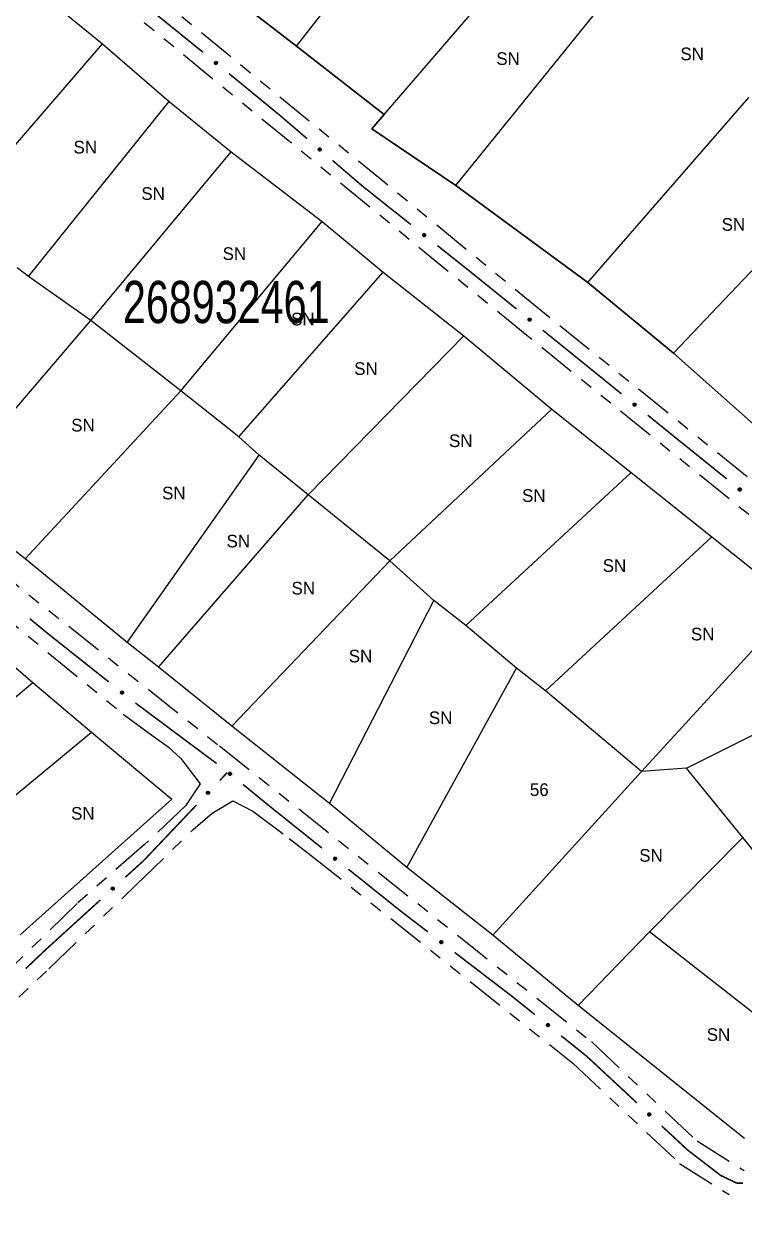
# Model space of a CAD drawing. Extents: x 207981 to 210201, y 4876477 to 4878908.
# Drawn here: x 209110.9 to 209196.2, y 4876757.6 to 4876898.7 of the extents above; entities that cross this region are included whole.
import ezdxf
from ezdxf.enums import TextEntityAlignment as Align

# ---------------------------------------------------------------- set-up
doc = ezdxf.new("R2010")
doc.units = 0
doc.header["$LTSCALE"] = 1.5
doc.header["$MEASUREMENT"] = 0
doc.linetypes.add('TRACO_25', pattern=[8, 3, -1, 1, -1, 1, -1])
for name, color, linetype in [('CD_MALHA_LOTES', 7, 'CONTINUOUS'), ('CD_TXT_QUADRA', 255, 'CONTINUOUS'), ('RU-QUADRA', 210, 'CONTINUOUS'), ('SV-EIXO-RUA-N-PAV', 6, 'CONTINUOUS'), ('SV-RUA-NAO-PAV', 7, 'CONTINUOUS'), ('Th_NmrPort', 1, 'CONTINUOUS')]:
    doc.layers.add(name, color=color, linetype=linetype)
doc.styles.add('ARIAL', font='ARIAL.SHX')

msp = doc.modelspace()

# ---------------------------------------------------------------- linework, layer by layer
at = {"layer": 'CD_MALHA_LOTES', "linetype": 'Continuous', "flags": 128}
for points in [[(209143.13, 4876896.01), (209159.63, 4876917.11)], [(209153.54, 4876887.93), (209170.9, 4876908.11)], [(209143.13, 4876896.01), (209130.47, 4876905.82)], [(209112.55, 4876902.52), (209120.18, 4876896.29)], [(209162.01, 4876879.51), (209180.31, 4876902.14)], [(209102.19, 4876875.5), (209120.18, 4876896.29)], [(209120.18, 4876896.29), (209128.06, 4876889.49)], [(209153.54, 4876887.93), (209143.13, 4876896.01)], [(209111.4, 4876868.76), (209128.06, 4876889.49)], [(209128.06, 4876889.49), (209135.43, 4876883.51)], [(209177.64, 4876868.06), (209196.71, 4876889.93)], [(209152.09, 4876886.24), (209153.54, 4876887.93)], [(209162.01, 4876879.51), (209152.09, 4876886.24)], [(209118.78, 4876863.55), (209135.43, 4876883.51)], [(209135.43, 4876883.51), (209146.18, 4876875.25)], [(209177.64, 4876868.06), (209162.01, 4876879.51)], [(209187.81, 4876859.67), (209207.39, 4876880.27)], [(209129.46, 4876855.22), (209146.18, 4876875.25)], [(209146.18, 4876875.25), (209153.42, 4876869.27)], [(209111.4, 4876868.76), (209110.07, 4876869.78)], [(209136.32, 4876849.76), (209153.42, 4876869.27)], [(209153.42, 4876869.27), (209162.96, 4876861.71)], [(209118.78, 4876863.55), (209111.4, 4876868.76)], [(209187.81, 4876859.67), (209177.64, 4876868.06)], [(209101.23, 4876843.02), (209118.78, 4876863.55)], [(209129.46, 4876855.22), (209118.78, 4876863.55)], [(209144.52, 4876842.89), (209162.96, 4876861.71)], [(209162.96, 4876861.71), (209173.38, 4876853.06)], [(209197.99, 4876850.65), (209187.81, 4876859.67)], [(209111.02, 4876835.33), (209129.46, 4876855.22)], [(209136.32, 4876849.76), (209129.46, 4876855.22)], [(209154.19, 4876835.07), (209173.38, 4876853.06)], [(209173.38, 4876853.06), (209182.79, 4876845.56)], [(209138.74, 4876847.59), (209136.32, 4876849.76)], [(209123.1, 4876825.41), (209138.74, 4876847.59)], [(209144.52, 4876842.89), (209138.74, 4876847.59)], [(209163.21, 4876827.44), (209182.79, 4876845.56)], [(209182.79, 4876845.56), (209192.33, 4876837.93)], [(209111.02, 4876835.33), (209101.23, 4876843.02)], [(209126.79, 4876822.48), (209144.52, 4876842.89)], [(209154.19, 4876835.07), (209144.52, 4876842.89)], [(209172.62, 4876819.69), (209192.33, 4876837.93)], [(209192.33, 4876837.93), (209202.24, 4876830.05)], [(209123.1, 4876825.41), (209111.02, 4876835.33)], [(209135.5, 4876815.49), (209154.19, 4876835.07)], [(209159.4, 4876830.37), (209154.19, 4876835.07)], [(209098.49, 4876832.2), (209111.92, 4876820.66)], [(209147.07, 4876806.34), (209159.4, 4876830.37)], [(209163.21, 4876827.44), (209159.4, 4876830.37)], [(209184, 4876810.15), (209202.24, 4876830.05)], [(209169.19, 4876822.36), (209163.21, 4876827.44)], [(209126.79, 4876822.48), (209123.1, 4876825.41)], [(209135.5, 4876815.49), (209126.79, 4876822.48)], [(209156.22, 4876798.77), (209169.19, 4876822.36)], [(209172.62, 4876819.69), (209169.19, 4876822.36)], [(209092.94, 4876804.77), (209111.92, 4876820.66)], [(209111.92, 4876820.66), (209118.86, 4876814.79)], [(209184, 4876810.15), (209172.62, 4876819.69)], [(209100.09, 4876799.27), (209118.86, 4876814.79)], [(209118.86, 4876814.79), (209128.4, 4876806.87)], [(209147.07, 4876806.34), (209135.5, 4876815.49)], [(209189.34, 4876810.53), (209197.48, 4876814.6)], [(209166.39, 4876790.76), (209184, 4876810.15)], [(209189.34, 4876810.53), (209184, 4876810.15)], [(209196.01, 4876802.33), (209189.34, 4876810.53)], [(209128.4, 4876806.87), (209110.41, 4876790.81)], [(209156.22, 4876798.77), (209147.07, 4876806.34)], [(209184.95, 4876791.15), (209196.01, 4876802.33)], [(209213.75, 4876780.53), (209196.01, 4876802.33)], [(209166.39, 4876790.76), (209156.22, 4876798.77)], [(209176.5, 4876782.44), (209166.39, 4876790.76)], [(209176.5, 4876782.44), (209184.95, 4876791.15)], [(209206, 4876774.68), (209184.95, 4876791.15)], [(209196.21, 4876766.67), (209176.5, 4876782.44)]]:
    msp.add_lwpolyline(points, dxfattribs=at)
at = {"layer": 'RU-QUADRA', "linetype": 'Continuous', "flags": 128}
for points in [[(209130.47, 4876905.82), (209143.13, 4876896.01), (209153.54, 4876887.93), (209152.09, 4876886.24), (209162.01, 4876879.51), (209177.64, 4876868.06), (209187.81, 4876859.67), (209197.99, 4876850.65)], [(209196.21, 4876766.67), (209176.5, 4876782.44), (209166.39, 4876790.76), (209156.22, 4876798.77), (209147.07, 4876806.34), (209135.5, 4876815.49), (209126.79, 4876822.48), (209123.1, 4876825.41), (209111.02, 4876835.33), (209101.23, 4876843.02), (209092.91, 4876849.37), (209084.64, 4876855.6), (209077.27, 4876861.39), (209069, 4876867.75), (209062.52, 4876872.83), (209057.37, 4876876.77), (209049.61, 4876883.13), (209034.99, 4876895.27), (209024.44, 4876903.79)], [(209112.55, 4876902.52), (209120.18, 4876896.29), (209128.06, 4876889.49), (209135.43, 4876883.51), (209146.18, 4876875.25), (209153.42, 4876869.27), (209162.96, 4876861.71), (209173.38, 4876853.06), (209182.79, 4876845.56), (209192.33, 4876837.93), (209202.24, 4876830.05)], [(209098.49, 4876832.2), (209111.92, 4876820.66), (209118.86, 4876814.79), (209128.4, 4876806.87), (209110.41, 4876790.81)]]:
    msp.add_lwpolyline(points, dxfattribs=at)
at = {"layer": 'SV-EIXO-RUA-N-PAV', "const_width": 0.18}
for points in [[(209123.413657, 4876902.308897), (209132.065296, 4876895.311247)], [(209135.158451, 4876892.775043), (209140.568949, 4876888.333589)], [(209140.568949, 4876888.333589), (209141.075235, 4876887.917982)], [(209141.075235, 4876887.917982), (209144.376237, 4876885.092702)], [(209147.415151, 4876882.49174), (209150.454065, 4876879.890778)], [(209150.454065, 4876879.890778), (209151.048436, 4876879.382065)], [(209151.048436, 4876879.382065), (209156.703747, 4876874.897427)], [(209159.837902, 4876872.412055), (209162.972057, 4876869.926683)], [(209162.972057, 4876869.926683), (209163.381153, 4876869.602271)], [(209163.381153, 4876869.602271), (209169.200995, 4876864.906717)], [(209172.314089, 4876862.395016), (209174.64891, 4876860.51124)], [(209174.64891, 4876860.51124), (209174.893886, 4876860.313589)], [(209174.893886, 4876860.313589), (209181.642866, 4876854.846916)], [(209184.751121, 4876852.329229), (209187.859377, 4876849.811542)], [(209187.859377, 4876849.811542), (209187.976536, 4876849.716643)], [(209187.976536, 4876849.716643), (209194.08886, 4876844.792226)], [(209111.5583, 4876828.234461), (209113.10148, 4876826.962221)], [(209113.10148, 4876826.962221), (209113.690085, 4876826.476959)], [(209113.690085, 4876826.476959), (209120.924868, 4876820.733884)], [(209124.063924, 4876818.254932), (209133.685665, 4876811.084012)], [(209134.736847, 4876809.787933), (209134.949255, 4876810.011523)], [(209134.048103, 4876809.062929), (209134.736847, 4876809.787933)], [(209136.820963, 4876808.601639), (209139.141887, 4876806.700767)], [(209125.057668, 4876799.599168), (209131.293128, 4876806.16291)], [(209139.141887, 4876806.700767), (209139.813306, 4876806.150865)], [(209139.813306, 4876806.150865), (209146.163434, 4876801.070763)], [(209122.877345, 4876797.617056), (209124.357225, 4876798.962402)], [(209124.357225, 4876798.962402), (209125.057668, 4876799.599168)], [(209149.286909, 4876798.571982), (209155.533859, 4876793.574422)], [(209113.493236, 4876789.086048), (209119.917584, 4876794.926365)], [(209155.533859, 4876793.574422), (209155.610338, 4876793.513239)], [(209155.610338, 4876793.513239), (209158.709379, 4876791.142161)], [(209111.086855, 4876786.802025), (209113.262774, 4876788.867304)], [(209113.262774, 4876788.867304), (209113.493236, 4876789.086048)], [(209161.886205, 4876788.711569), (209168.239857, 4876783.850385)], [(209168.239857, 4876783.850385), (209168.68677, 4876783.508453)], [(209168.68677, 4876783.508453), (209171.367049, 4876781.35647)], [(209174.486115, 4876778.852188), (209176.825414, 4876776.973977)], [(209176.825414, 4876776.973977), (209177.533739, 4876776.405267)], [(209177.533739, 4876776.405267), (209183.461875, 4876770.897862)], [(209186.392382, 4876768.175339), (209189.322888, 4876765.452816)], [(209189.322888, 4876765.452816), (209189.442314, 4876765.341866)], [(209189.442314, 4876765.341866), (209193.27453, 4876762.390496)], [(209193.27453, 4876762.390496), (209193.38165, 4876762.307998)], [(209193.38165, 4876762.307998), (209195.065299, 4876761.50626)], [(209195.065299, 4876761.50626), (209195.316569, 4876761.386607)], [(209195.316569, 4876761.386607), (209196.038265, 4876761.38682)]]:
    msp.add_lwpolyline(points, dxfattribs=at)
at = {"layer": 'SV-EIXO-RUA-N-PAV'}
for points in [[(209133.571385, 4876894.220278), (209133.619986, 4876894.225755), (209133.662875, 4876894.220524), (209133.697392, 4876894.205865), (209133.724516, 4876894.184958), (209133.749855, 4876894.160443), (209133.76995, 4876894.130091), (209133.784791, 4876894.091463), (209133.790627, 4876894.042749), (209133.78238, 4876893.999164), (209133.769819, 4876893.964556), (209133.749647, 4876893.935018), (209133.72542, 4876893.9108), (209133.693202, 4876893.89097), (209133.653909, 4876893.876312), (209133.604783, 4876893.871629), (209133.56277, 4876893.877046), (209133.529756, 4876893.892102), (209133.500189, 4876893.91257), (209133.474619, 4876893.937907), (209133.455066, 4876893.967815), (209133.440379, 4876894.007403), (209133.436399, 4876894.055952), (209133.441324, 4876894.097916), (209133.455912, 4876894.131133), (209133.476718, 4876894.159788), (209133.500997, 4876894.185503), (209133.530666, 4876894.206973), (209133.571385, 4876894.220278)], [(209145.858115, 4876883.969279), (209145.906818, 4876883.973756), (209145.949591, 4876883.967645), (209145.983799, 4876883.952279), (209146.010488, 4876883.930819), (209146.035318, 4876883.905789), (209146.054785, 4876883.875031), (209146.068829, 4876883.836106), (209146.073663, 4876883.787282), (209146.064523, 4876883.743876), (209146.051253, 4876883.709533), (209146.030478, 4876883.680416), (209146.005759, 4876883.656701), (209145.97314, 4876883.637537), (209145.933555, 4876883.62369), (209145.884342, 4876883.620017), (209145.84245, 4876883.626296), (209145.809752, 4876883.642027), (209145.780612, 4876883.663098), (209145.755568, 4876883.688955), (209145.736633, 4876883.719259), (209145.722763, 4876883.75914), (209145.719782, 4876883.807761), (209145.725567, 4876883.849615), (209145.740835, 4876883.882525), (209145.762225, 4876883.910747), (209145.787027, 4876883.935957), (209145.817132, 4876883.956813), (209145.858115, 4876883.969279)], [(209158.226643, 4876873.830268), (209158.275144, 4876873.836565), (209158.318117, 4876873.832059), (209158.352876, 4876873.817985), (209158.380349, 4876873.79754), (209158.406099, 4876873.773457), (209158.426704, 4876873.743449), (209158.442195, 4876873.705077), (209158.448854, 4876873.656468), (209158.441345, 4876873.61275), (209158.42937, 4876873.577935), (209158.4097, 4876873.54806), (209158.385885, 4876873.523437), (209158.354007, 4876873.503064), (209158.314968, 4876873.487745), (209158.265927, 4876873.482233), (209158.223829, 4876873.486939), (209158.190566, 4876873.501435), (209158.160657, 4876873.5214), (209158.134662, 4876873.546302), (209158.114606, 4876873.575875), (209158.099253, 4876873.615209), (209158.094453, 4876873.663684), (209158.098668, 4876873.705726), (209158.112693, 4876873.739184), (209158.133012, 4876873.768187), (209158.156853, 4876873.794308), (209158.186155, 4876873.816276), (209158.226643, 4876873.830268)], [(209170.714842, 4876863.82676), (209170.763394, 4876863.832648), (209170.806327, 4876863.82778), (209170.840966, 4876863.813414), (209170.868266, 4876863.792737), (209170.893812, 4876863.768438), (209170.914163, 4876863.738257), (209170.929331, 4876863.699757), (209170.935579, 4876863.651093), (209170.927702, 4876863.607441), (209170.915434, 4876863.572727), (209170.895513, 4876863.543019), (209170.871492, 4876863.518597), (209170.839443, 4876863.498495), (209170.800276, 4876863.483505), (209170.751191, 4876863.478406), (209170.709134, 4876863.483467), (209170.675994, 4876863.498243), (209170.646254, 4876863.518459), (209170.620471, 4876863.543579), (209170.600664, 4876863.573321), (209170.585643, 4876863.612783), (209170.581252, 4876863.661296), (209170.585821, 4876863.703301), (209170.600128, 4876863.73664), (209170.62069, 4876863.76547), (209170.64475, 4876863.791389), (209170.674237, 4876863.81311), (209170.714842, 4876863.82676)], [(209183.154632, 4876853.764047), (209183.203196, 4876853.769842), (209183.246119, 4876853.764891), (209183.28073, 4876853.750458), (209183.30799, 4876853.729729), (209183.33349, 4876853.705381), (209183.353783, 4876853.675161), (209183.368876, 4876853.636631), (209183.375031, 4876853.587956), (209183.36707, 4876853.544319), (209183.354735, 4876853.509629), (209183.334757, 4876853.479959), (209183.310689, 4876853.455584), (209183.278601, 4876853.435543), (209183.239405, 4876853.420628), (209183.190311, 4876853.415624), (209183.148263, 4876853.420766), (209183.115152, 4876853.435605), (209183.085451, 4876853.455879), (209183.059716, 4876853.481049), (209183.039967, 4876853.510828), (209183.025022, 4876853.550319), (209183.020724, 4876853.598841), (209183.025374, 4876853.640837), (209183.039744, 4876853.674148), (209183.060363, 4876853.702939), (209183.084473, 4876853.728812), (209183.114001, 4876853.750475), (209183.154632, 4876853.764047)], [(209195.603469, 4876843.713337), (209195.652017, 4876843.71926), (209195.694953, 4876843.714422), (209195.729603, 4876843.70008), (209195.756917, 4876843.679423), (209195.782481, 4876843.655142), (209195.802853, 4876843.624976), (209195.818048, 4876843.586486), (209195.82433, 4876843.537826), (209195.816484, 4876843.494168), (209195.804241, 4876843.459446), (209195.78434, 4876843.429724), (209195.760337, 4876843.405286), (209195.728302, 4876843.38516), (209195.689145, 4876843.370143), (209195.640064, 4876843.365009), (209195.598003, 4876843.370041), (209195.564853, 4876843.384793), (209195.535099, 4876843.404989), (209195.509298, 4876843.43009), (209195.48947, 4876843.459817), (209195.474421, 4876843.499269), (209195.469996, 4876843.54778), (209195.474536, 4876843.589787), (209195.488818, 4876843.623136), (209195.509361, 4876843.651981), (209195.533403, 4876843.677917), (209195.562874, 4876843.699659), (209195.603469, 4876843.713337)], [(209122.447228, 4876819.66596), (209122.495732, 4876819.672233), (209122.538702, 4876819.667705), (209122.573455, 4876819.653614), (209122.600917, 4876819.633154), (209122.626655, 4876819.609059), (209122.647245, 4876819.57904), (209122.662717, 4876819.540661), (209122.669351, 4876819.492048), (209122.66182, 4876819.448335), (209122.649828, 4876819.413525), (209122.630143, 4876819.38366), (209122.606316, 4876819.359049), (209122.574427, 4876819.338693), (209122.53538, 4876819.323393), (209122.486337, 4876819.317905), (209122.444241, 4876819.322633), (209122.410985, 4876819.337145), (209122.381086, 4876819.357125), (209122.355105, 4876819.38204), (209122.335063, 4876819.411623), (209122.319729, 4876819.450965), (209122.314955, 4876819.499443), (209122.31919, 4876819.541482), (209122.333232, 4876819.574933), (209122.353566, 4876819.603926), (209122.377419, 4876819.630035), (209122.406733, 4876819.651989), (209122.447228, 4876819.66596)], [(209135.232273, 4876810.045089), (209135.280868, 4876810.05062), (209135.323763, 4876810.045437), (209135.358297, 4876810.030817), (209135.385444, 4876810.00994), (209135.410811, 4876809.985454), (209135.43094, 4876809.955125), (209135.445824, 4876809.916514), (209135.451715, 4876809.867805), (209135.443517, 4876809.824212), (209135.430995, 4876809.789589), (209135.410856, 4876809.760028), (209135.386656, 4876809.735784), (209135.35446, 4876809.715917), (209135.315184, 4876809.701215), (209135.266063, 4876809.696477), (209135.224044, 4876809.701847), (209135.191014, 4876809.716865), (209135.161423, 4876809.7373), (209135.135825, 4876809.762608), (209135.116238, 4876809.792494), (209135.101507, 4876809.832066), (209135.097473, 4876809.88061), (209135.10235, 4876809.92258), (209135.1169, 4876809.955813), (209135.137674, 4876809.984492), (209135.161924, 4876810.010234), (209135.19157, 4876810.031737), (209135.232273, 4876810.045089)], [(209132.491848, 4876807.584567), (209132.489901, 4876807.633437), (209132.498221, 4876807.675836), (209132.515339, 4876807.709202), (209132.538153, 4876807.734742), (209132.564437, 4876807.758242), (209132.596163, 4876807.776088), (209132.635763, 4876807.788096), (209132.684772, 4876807.790393), (209132.727646, 4876807.779015), (209132.761255, 4876807.763983), (209132.789256, 4876807.741727), (209132.811658, 4876807.715812), (209132.829106, 4876807.682243), (209132.840883, 4876807.641994), (209132.841999, 4876807.592657), (209132.833558, 4876807.551146), (209132.816153, 4876807.519308), (209132.7936, 4876807.491299), (209132.766479, 4876807.467629), (209132.735235, 4876807.45029), (209132.694689, 4876807.438506), (209132.645979, 4876807.438048), (209132.604481, 4876807.445996), (209132.572406, 4876807.462948), (209132.545331, 4876807.485773), (209132.52144, 4876807.511848), (209132.502173, 4876807.542993), (209132.491848, 4876807.584567)], [(209147.681742, 4876799.997087), (209147.73027, 4876800.003177), (209147.773223, 4876799.998487), (209147.807921, 4876799.984264), (209147.835306, 4876799.963701), (209147.860953, 4876799.939508), (209147.881429, 4876799.909411), (209147.896756, 4876799.870974), (209147.903206, 4876799.822337), (209147.89551, 4876799.778652), (209147.883386, 4876799.743888), (209147.863588, 4876799.714097), (209147.839668, 4876799.689577), (209147.807703, 4876799.669341), (209147.768598, 4876799.654189), (209147.719535, 4876799.648887), (209147.677457, 4876799.653774), (209147.644256, 4876799.668412), (209147.614433, 4876799.688505), (209147.588546, 4876799.713518), (209147.568616, 4876799.743177), (209147.553432, 4876799.782576), (209147.54884, 4876799.831072), (209147.553235, 4876799.873095), (209147.567403, 4876799.906493), (209147.587846, 4876799.935408), (209147.611798, 4876799.961427), (209147.641195, 4876799.983269), (209147.681742, 4876799.997087)], [(209121.217101, 4876796.256513), (209121.218735, 4876796.305395), (209121.230135, 4876796.347071), (209121.249648, 4876796.379095), (209121.27427, 4876796.402898), (209121.302202, 4876796.424412), (209121.335149, 4876796.439889), (209121.375521, 4876796.448968), (209121.424567, 4876796.447673), (209121.466494, 4876796.433189), (209121.498913, 4876796.415738), (209121.525211, 4876796.391493), (209121.545656, 4876796.364009), (209121.560602, 4876796.329254), (209121.569402, 4876796.28825), (209121.566907, 4876796.238964), (209121.555451, 4876796.198182), (209121.535763, 4876796.167702), (209121.511222, 4876796.141418), (209121.482442, 4876796.119796), (209121.450013, 4876796.104789), (209121.408713, 4876796.096003), (209121.3601, 4876796.099111), (209121.319295, 4876796.110073), (209121.288547, 4876796.129326), (209121.263214, 4876796.154071), (209121.241295, 4876796.181824), (209121.224358, 4876796.214295), (209121.217101, 4876796.256513)], [(209160.25057, 4876790.101599), (209160.298955, 4876790.108737), (209160.341999, 4876790.104978), (209160.376997, 4876790.091509), (209160.404821, 4876790.071543), (209160.430986, 4876790.047911), (209160.452108, 4876790.018265), (209160.468263, 4876789.980168), (209160.475764, 4876789.931682), (209160.469015, 4876789.887841), (209160.457647, 4876789.852822), (209160.438498, 4876789.822611), (209160.415115, 4876789.797578), (209160.383595, 4876789.776655), (209160.344828, 4876789.760661), (209160.29589, 4876789.754298), (209160.253716, 4876789.758273), (209160.220206, 4876789.772189), (209160.189956, 4876789.791632), (209160.163533, 4876789.816079), (209160.142966, 4876789.845299), (209160.126932, 4876789.884361), (209160.121292, 4876789.932745), (209160.124776, 4876789.974854), (209160.138218, 4876790.00855), (209160.158031, 4876790.037902), (209160.181415, 4876790.064432), (209160.210332, 4876790.086906), (209160.25057, 4876790.101599)], [(209172.883463, 4876780.280121), (209172.932001, 4876780.286124), (209172.974945, 4876780.281359), (209173.009619, 4876780.267075), (209173.036968, 4876780.246463), (209173.062572, 4876780.222225), (209173.082995, 4876780.192093), (209173.098254, 4876780.153628), (209173.104618, 4876780.10498), (209173.096845, 4876780.061309), (209173.08466, 4876780.026566), (209173.064809, 4876779.996811), (209173.040847, 4876779.972332), (209173.008845, 4876779.952153), (209172.969714, 4876779.93707), (209172.920642, 4876779.931854), (209172.878572, 4876779.936815), (209172.845397, 4876779.951512), (209172.81561, 4876779.971658), (209172.789766, 4876779.996716), (209172.769889, 4876780.02641), (209172.754774, 4876780.065836), (209172.750268, 4876780.114339), (209172.754737, 4876780.156355), (209172.768964, 4876780.189727), (209172.789458, 4876780.218607), (209172.813456, 4876780.244583), (209172.842891, 4876780.266374), (209172.883463, 4876780.280121)], [(209184.896788, 4876769.715042), (209184.945633, 4876769.717532), (209184.988122, 4876769.709685), (209185.021677, 4876769.692939), (209185.047469, 4876769.670411), (209185.07126, 4876769.644391), (209185.089459, 4876769.612865), (209185.101907, 4876769.573401), (209185.104749, 4876769.52442), (209185.093849, 4876769.481423), (209185.079192, 4876769.447648), (209185.057249, 4876769.419401), (209185.031585, 4876769.396713), (209184.998213, 4876769.378892), (209184.958096, 4876769.366668), (209184.908775, 4876769.365002), (209184.867173, 4876769.372981), (209184.835143, 4876769.39003), (209184.806885, 4876769.41227), (209184.782914, 4876769.439125), (209184.765229, 4876769.470174), (209184.752993, 4876769.510587), (209184.751994, 4876769.559289), (209184.759479, 4876769.600873), (209184.776074, 4876769.633134), (209184.798595, 4876769.660462), (209184.824403, 4876769.684641), (209184.855332, 4876769.704254), (209184.896788, 4876769.715042)]]:
    msp.add_lwpolyline(points, close=True, dxfattribs=at)
for points in [[(209133.436399, 4876894.055952), (209133.693202, 4876893.89097)], [(209133.439903, 4876894.074783), (209133.70499, 4876893.903075)], [(209133.440379, 4876894.007403), (209133.653909, 4876893.876312)], [(209133.441324, 4876894.097916), (209133.72542, 4876893.9108)], [(209133.442328, 4876894.030423), (209133.670878, 4876893.885177)], [(209133.450812, 4876894.111728), (209133.734883, 4876893.924436)], [(209133.453488, 4876893.985954), (209133.623055, 4876893.878534)], [(209133.455066, 4876893.967815), (209133.604783, 4876893.871629)], [(209133.455912, 4876894.131133), (209133.749647, 4876893.935018)], [(209133.468049, 4876894.143479), (209133.756716, 4876893.948883)], [(209133.4686, 4876893.950598), (209133.578507, 4876893.87803)], [(209133.474619, 4876893.937907), (209133.56277, 4876893.877046)], [(209133.476718, 4876894.159788), (209133.769819, 4876893.964556)], [(209133.49248, 4876894.171089), (209133.773386, 4876893.986395)], [(209133.500997, 4876894.185503), (209133.78238, 4876893.999164)], [(209133.519398, 4876894.193127), (209133.78324, 4876894.024206)], [(209133.530666, 4876894.206973), (209133.790627, 4876894.042749)], [(209133.550534, 4876894.211702), (209133.783791, 4876894.067888)], [(209133.571385, 4876894.220278), (209133.784791, 4876894.091463)], [(209133.597979, 4876894.222186), (209133.771387, 4876894.115144)], [(209133.619986, 4876894.225755), (209133.76995, 4876894.130091)], [(209133.644448, 4876894.222879), (209133.752434, 4876894.150122)], [(209133.662875, 4876894.220524), (209133.749855, 4876894.160443)], [(209145.719782, 4876883.807761), (209145.97314, 4876883.637537)], [(209145.722763, 4876883.75914), (209145.933555, 4876883.62369)], [(209145.723672, 4876883.826516), (209145.985174, 4876883.649397)], [(209145.725184, 4876883.782116), (209145.950702, 4876883.632204)], [(209145.725567, 4876883.849615), (209146.005759, 4876883.656701)], [(209145.735338, 4876883.863229), (209146.0155, 4876883.67014)], [(209145.735429, 4876883.737426), (209145.902753, 4876883.626545)], [(209145.736633, 4876883.719259), (209145.884342, 4876883.620017)], [(209145.740835, 4876883.882525), (209146.030478, 4876883.680416)], [(209145.749811, 4876883.701768), (209145.858204, 4876883.626957)], [(209145.753223, 4876883.894619), (209146.037831, 4876883.694133)], [(209145.755568, 4876883.688955), (209145.84245, 4876883.626296)], [(209145.762225, 4876883.910747), (209146.051253, 4876883.709533)], [(209145.778216, 4876883.921721), (209146.055268, 4876883.731294)], [(209145.787027, 4876883.935957), (209146.064523, 4876883.743876)], [(209145.805581, 4876883.943202), (209146.065897, 4876883.768895)], [(209145.817132, 4876883.956813), (209146.073663, 4876883.787282)], [(209145.837093, 4876883.961133), (209146.067346, 4876883.812557)], [(209145.858115, 4876883.969279), (209146.068829, 4876883.836106)], [(209145.884743, 4876883.97064), (209146.055915, 4876883.860057)], [(209145.906818, 4876883.973756), (209146.054785, 4876883.875031)], [(209145.931216, 4876883.970377), (209146.037685, 4876883.895417)], [(209145.949591, 4876883.967645), (209146.035318, 4876883.905789)], [(209158.094453, 4876873.663684), (209158.354007, 4876873.503064)], [(209158.097639, 4876873.682572), (209158.365588, 4876873.515367)], [(209158.098668, 4876873.705726), (209158.385885, 4876873.523437)], [(209158.099253, 4876873.615209), (209158.314968, 4876873.487745)], [(209158.100812, 4876873.638259), (209158.331784, 4876873.496895)], [(209158.107922, 4876873.719696), (209158.395116, 4876873.53723)], [(209158.112693, 4876873.739184), (209158.4097, 4876873.54806)], [(209158.112723, 4876873.593985), (209158.28408, 4876873.489445)], [(209158.114606, 4876873.575875), (209158.265927, 4876873.482233)], [(209158.12462, 4876873.751733), (209158.416534, 4876873.562042)], [(209158.12843, 4876873.55889), (209158.239547, 4876873.488189)], [(209158.133012, 4876873.768187), (209158.42937, 4876873.577935)], [(209158.134662, 4876873.546302), (209158.223829, 4876873.486939)], [(209158.148581, 4876873.779752), (209158.432568, 4876873.599831)], [(209158.156853, 4876873.794308), (209158.441345, 4876873.61275)], [(209158.175122, 4876873.802242), (209158.441781, 4876873.637803)], [(209158.186155, 4876873.816276), (209158.448854, 4876873.656468)], [(209158.205941, 4876873.821341), (209158.441594, 4876873.681488)], [(209158.226643, 4876873.830268), (209158.442195, 4876873.705077)], [(209158.253201, 4876873.832625), (209158.428393, 4876873.728528)], [(209158.275144, 4876873.836565), (209158.426704, 4876873.743449)], [(209158.299652, 4876873.834102), (209158.408852, 4876873.76318)], [(209158.318117, 4876873.832059), (209158.406099, 4876873.773457)], [(209170.581252, 4876863.661296), (209170.839443, 4876863.498495)], [(209170.584597, 4876863.680156), (209170.851128, 4876863.510699)], [(209170.585643, 4876863.612783), (209170.800276, 4876863.483505)], [(209170.585821, 4876863.703301), (209170.871492, 4876863.518597)], [(209170.587397, 4876863.635819), (209170.817169, 4876863.492513)], [(209170.595193, 4876863.717193), (209170.880839, 4876863.532313)], [(209170.598934, 4876863.591445), (209170.769404, 4876863.485466)], [(209170.600128, 4876863.73664), (209170.895513, 4876863.543019)], [(209170.600664, 4876863.573321), (209170.751191, 4876863.478406)], [(209170.61216, 4876863.749088), (209170.902464, 4876863.556943)], [(209170.62069, 4876863.76547), (209170.915434, 4876863.572727)], [(209170.636356, 4876863.776904), (209170.918816, 4876863.594595)], [(209170.64475, 4876863.791389), (209170.927702, 4876863.607441)], [(209170.663086, 4876863.79917), (209170.92835, 4876863.632488)], [(209170.674237, 4876863.81311), (209170.935579, 4876863.651093)], [(209170.694065, 4876863.818007), (209170.928531, 4876863.676174)], [(209170.714842, 4876863.82676), (209170.929331, 4876863.699757)], [(209170.741419, 4876863.828893), (209170.915727, 4876863.723323)], [(209170.763394, 4876863.832648), (209170.914163, 4876863.738257)], [(209170.78788, 4876863.829979), (209170.896479, 4876863.758139)], [(209170.806327, 4876863.82778), (209170.893812, 4876863.768438)], [(209170.614344, 4876863.556219), (209170.724862, 4876863.484585)], [(209170.620471, 4876863.543579), (209170.709134, 4876863.483467)], [(209183.060363, 4876853.702939), (209183.354735, 4876853.509629)], [(209183.07605, 4876853.714343), (209183.358159, 4876853.53149)], [(209183.084473, 4876853.728812), (209183.36707, 4876853.544319)], [(209183.102823, 4876853.736556), (209183.367766, 4876853.569365)], [(209183.114001, 4876853.750475), (209183.375031, 4876853.587956)], [(209183.133838, 4876853.755335), (209183.368031, 4876853.61305)], [(209183.154632, 4876853.764047), (209183.368876, 4876853.636631)], [(209183.181213, 4876853.766129), (209183.355318, 4876853.660224)], [(209183.203196, 4876853.769842), (209183.353783, 4876853.675161)], [(209183.227676, 4876853.767125), (209183.336136, 4876853.695077)], [(209183.246119, 4876853.764891), (209183.33349, 4876853.705381)], [(209183.020724, 4876853.598841), (209183.278601, 4876853.435543)], [(209183.024105, 4876853.617694), (209183.290309, 4876853.447725)], [(209183.025022, 4876853.550319), (209183.239405, 4876853.420628)], [(209183.025374, 4876853.640837), (209183.310689, 4876853.455584)], [(209183.02682, 4876853.573352), (209183.256315, 4876853.429604)], [(209183.034772, 4876853.65471), (209183.320062, 4876853.469281)], [(209183.038271, 4876853.528956), (209183.208537, 4876853.422648)], [(209183.039744, 4876853.674148), (209183.334757, 4876853.479959)], [(209183.039967, 4876853.510828), (209183.190311, 4876853.415624)], [(209183.051801, 4876853.686573), (209183.341735, 4876853.49387)], [(209183.053614, 4876853.4937), (209183.163993, 4876853.421853)], [(209183.059716, 4876853.481049), (209183.148263, 4876853.420766)], [(209195.469996, 4876843.54778), (209195.728302, 4876843.38516)], [(209195.473328, 4876843.566642), (209195.739978, 4876843.397373)], [(209195.474421, 4876843.499269), (209195.689145, 4876843.370143)], [(209195.474536, 4876843.589787), (209195.760337, 4876843.405286)], [(209195.476159, 4876843.522306), (209195.706032, 4876843.379163)], [(209195.483897, 4876843.603686), (209195.769674, 4876843.419008)], [(209195.487727, 4876843.477941), (209195.658272, 4876843.372081)], [(209195.488818, 4876843.623136), (209195.78434, 4876843.429724)], [(209195.48947, 4876843.459817), (209195.640064, 4876843.365009)], [(209195.500842, 4876843.635593), (209195.791282, 4876843.443653)], [(209195.503162, 4876843.442726), (209195.61373, 4876843.371169)], [(209195.509298, 4876843.43009), (209195.598003, 4876843.370041)], [(209195.509361, 4876843.651981), (209195.804241, 4876843.459446)], [(209195.525018, 4876843.663426), (209195.807607, 4876843.481317)], [(209195.533403, 4876843.677917), (209195.816484, 4876843.494168)], [(209195.551733, 4876843.68571), (209195.817114, 4876843.519216)], [(209195.562874, 4876843.699659), (209195.82433, 4876843.537826)], [(209195.582698, 4876843.70457), (209195.817264, 4876843.562902)], [(209195.603469, 4876843.713337), (209195.818048, 4876843.586486)], [(209195.630044, 4876843.715489), (209195.804427, 4876843.610042)], [(209195.652017, 4876843.71926), (209195.802853, 4876843.624976)], [(209195.676505, 4876843.716608), (209195.785154, 4876843.644844)], [(209195.694953, 4876843.714422), (209195.782481, 4876843.655142)], [(209122.314955, 4876819.499443), (209122.574427, 4876819.338693)], [(209122.318149, 4876819.518329), (209122.586015, 4876819.35099)], [(209122.31919, 4876819.541482), (209122.606316, 4876819.359049)], [(209122.319729, 4876819.450965), (209122.53538, 4876819.323393)], [(209122.321301, 4876819.474015), (209122.552201, 4876819.332535)], [(209122.328451, 4876819.555448), (209122.615554, 4876819.372838)], [(209122.333189, 4876819.429734), (209122.504494, 4876819.325109)], [(209122.333232, 4876819.574933), (209122.630143, 4876819.38366)], [(209122.335063, 4876819.411623), (209122.486337, 4876819.317905)], [(209122.345165, 4876819.587476), (209122.636984, 4876819.397639)], [(209122.348878, 4876819.394631), (209122.45996, 4876819.323875)], [(209122.353566, 4876819.603926), (209122.649828, 4876819.413525)], [(209122.355105, 4876819.38204), (209122.444241, 4876819.322633)], [(209122.36914, 4876819.615484), (209122.653037, 4876819.435419)], [(209122.377419, 4876819.630035), (209122.66182, 4876819.448335)], [(209122.395693, 4876819.63796), (209122.66227, 4876819.473387)], [(209122.406733, 4876819.651989), (209122.669351, 4876819.492048)], [(209122.426521, 4876819.657043), (209122.662104, 4876819.517072)], [(209122.447228, 4876819.66596), (209122.662717, 4876819.540661)], [(209122.473787, 4876819.668303), (209122.648927, 4876819.564119)], [(209122.495732, 4876819.672233), (209122.647245, 4876819.57904)], [(209122.520239, 4876819.669758), (209122.629403, 4876819.598781)], [(209122.538702, 4876819.667705), (209122.626655, 4876819.609059)], [(209135.129024, 4876809.968173), (209135.417909, 4876809.773901)], [(209135.137674, 4876809.984492), (209135.430995, 4876809.789589)], [(209135.153424, 4876809.995811), (209135.434537, 4876809.811432)], [(209135.161924, 4876810.010234), (209135.443517, 4876809.824212)], [(209135.180317, 4876810.017879), (209135.444349, 4876809.849254)], [(209135.19157, 4876810.031737), (209135.451715, 4876809.867805)], [(209135.211432, 4876810.036489), (209135.444851, 4876809.892937)], [(209135.232273, 4876810.045089), (209135.445824, 4876809.916514)], [(209135.258865, 4876810.047026), (209135.432394, 4876809.940179)], [(209135.280868, 4876810.05062), (209135.43094, 4876809.955125)], [(209135.305333, 4876810.047771), (209135.413401, 4876809.975135)], [(209135.323763, 4876810.045437), (209135.410811, 4876809.985454)], [(209135.097473, 4876809.88061), (209135.35446, 4876809.715917)], [(209135.100955, 4876809.899445), (209135.366235, 4876809.728036)], [(209135.101507, 4876809.832066), (209135.315184, 4876809.701215)], [(209135.10235, 4876809.92258), (209135.386656, 4876809.735784)], [(209135.103429, 4876809.855089), (209135.332143, 4876809.710099)], [(209135.111823, 4876809.936403), (209135.396104, 4876809.74943)], [(209135.11464, 4876809.810632), (209135.284328, 4876809.703403)], [(209135.116238, 4876809.792494), (209135.266063, 4876809.696477)], [(209135.1169, 4876809.955813), (209135.410856, 4876809.760028)], [(209135.129792, 4876809.775293), (209135.23978, 4876809.702849)], [(209135.135825, 4876809.762608), (209135.224044, 4876809.701847)], [(209132.489901, 4876807.633437), (209132.596163, 4876807.776088)], [(209132.491848, 4876807.584567), (209132.635763, 4876807.788096)], [(209132.491869, 4876807.61123), (209132.611175, 4876807.77644)], [(209132.49454, 4876807.657627), (209132.574918, 4876807.760068)], [(209132.498221, 4876807.675836), (209132.564437, 4876807.758242)], [(209132.498893, 4876807.563151), (209132.659204, 4876807.785394)], [(209132.502173, 4876807.542993), (209132.684772, 4876807.790393)], [(209132.515167, 4876807.530753), (209132.702732, 4876807.781684)], [(209132.52144, 4876807.511848), (209132.727646, 4876807.779015)], [(209132.5352, 4876807.502311), (209132.739731, 4876807.769121)], [(209132.545331, 4876807.485773), (209132.761255, 4876807.763983)], [(209132.560971, 4876807.475947), (209132.775939, 4876807.749781)], [(209132.572406, 4876807.462948), (209132.789256, 4876807.741727)], [(209132.591391, 4876807.456458), (209132.798742, 4876807.726236)], [(209132.604481, 4876807.445996), (209132.811658, 4876807.715812)], [(209132.627451, 4876807.442906), (209132.817885, 4876807.694876)], [(209132.645979, 4876807.438048), (209132.829106, 4876807.682243)], [(209132.671869, 4876807.442114), (209132.833268, 4876807.659559)], [(209132.694689, 4876807.438506), (209132.840883, 4876807.641994)], [(209132.71703, 4876807.450029), (209132.836434, 4876807.611381)], [(209132.735235, 4876807.45029), (209132.841999, 4876807.592657)], [(209132.753386, 4876807.462544), (209132.833714, 4876807.566913)], [(209132.766479, 4876807.467629), (209132.833558, 4876807.551146)], [(209147.54884, 4876799.831072), (209147.807703, 4876799.669341)], [(209147.552106, 4876799.849945), (209147.819337, 4876799.681594)], [(209147.553235, 4876799.873095), (209147.839668, 4876799.689577)], [(209147.553432, 4876799.782576), (209147.768598, 4876799.654189)], [(209147.55509, 4876799.80562), (209147.785454, 4876799.663267)], [(209147.562548, 4876799.887025), (209147.848958, 4876799.703331)], [(209147.56681, 4876799.761295), (209147.737719, 4876799.656022)], [(209147.567403, 4876799.906493), (209147.863588, 4876799.714097)], [(209147.568616, 4876799.743177), (209147.719535, 4876799.648887)], [(209147.579383, 4876799.91899), (209147.870482, 4876799.728051)], [(209147.582367, 4876799.726133), (209147.69318, 4876799.654956)], [(209147.587846, 4876799.935408), (209147.883386, 4876799.743888)], [(209147.588546, 4876799.713518), (209147.677457, 4876799.653774)], [(209147.603464, 4876799.946907), (209147.886677, 4876799.76577)], [(209147.611798, 4876799.961427), (209147.89551, 4876799.778652)], [(209147.630102, 4876799.969283), (209147.896054, 4876799.803702)], [(209147.641195, 4876799.983269), (209147.903206, 4876799.822337)], [(209147.661002, 4876799.988249), (209147.896054, 4876799.847388)], [(209147.681742, 4876799.997087), (209147.896756, 4876799.870974)], [(209147.708311, 4876799.99933), (209147.883055, 4876799.894484)], [(209147.73027, 4876800.003177), (209147.881429, 4876799.909411)], [(209147.754767, 4876800.000609), (209147.863662, 4876799.929219)], [(209147.773223, 4876799.998487), (209147.860953, 4876799.939508)], [(209121.217101, 4876796.256513), (209121.375521, 4876796.448968)], [(209121.218735, 4876796.305395), (209121.335149, 4876796.439889)], [(209121.219073, 4876796.283103), (209121.350146, 4876796.439142)], [(209121.222561, 4876796.234639), (209121.398702, 4876796.444558)], [(209121.224358, 4876796.214295), (209121.424567, 4876796.447673)], [(209121.225131, 4876796.329181), (209121.312789, 4876796.425466)], [(209121.230135, 4876796.347071), (209121.302202, 4876796.424412)], [(209121.236421, 4876796.201137), (209121.441842, 4876796.437674)], [(209121.241295, 4876796.181824), (209121.466494, 4876796.433189)], [(209121.25432, 4876796.171306), (209121.477823, 4876796.422437)], [(209121.263214, 4876796.154071), (209121.498913, 4876796.415738)], [(209121.278093, 4876796.143127), (209121.512519, 4876796.4005)], [(209121.288547, 4876796.129326), (209121.525211, 4876796.391493)], [(209121.307006, 4876796.121465), (209121.533538, 4876796.37535)], [(209121.319295, 4876796.110073), (209121.545656, 4876796.364009)], [(209121.341977, 4876796.10531), (209121.550335, 4876796.342673)], [(209121.3601, 4876796.099111), (209121.560602, 4876796.329254)], [(209121.386219, 4876796.101272), (209121.563094, 4876796.306325)], [(209121.408713, 4876796.096003), (209121.569402, 4876796.28825)], [(209121.431837, 4876796.105861), (209121.562727, 4876796.258045)], [(209121.450013, 4876796.104789), (209121.566907, 4876796.238964)], [(209121.469011, 4876796.115682), (209121.55676, 4876796.213895)], [(209121.482442, 4876796.119796), (209121.555451, 4876796.198182)], [(209160.121292, 4876789.932745), (209160.383595, 4876789.776655)], [(209160.124149, 4876789.951685), (209160.394961, 4876789.789157)], [(209160.124776, 4876789.974854), (209160.415115, 4876789.797578)], [(209160.126932, 4876789.884361), (209160.344828, 4876789.760661)], [(209160.128091, 4876789.907435), (209160.361482, 4876789.770101)], [(209160.133786, 4876789.988982), (209160.424105, 4876789.81153)], [(209160.138218, 4876790.00855), (209160.438498, 4876789.822611)], [(209160.140769, 4876789.863373), (209160.313915, 4876789.761824)], [(209160.142966, 4876789.845299), (209160.29589, 4876789.754298)], [(209160.149926, 4876790.021305), (209160.445088, 4876789.83671)], [(209160.157083, 4876789.828556), (209160.269411, 4876789.759795)], [(209160.158031, 4876790.037902), (209160.457647, 4876789.852822)], [(209160.163533, 4876789.816079), (209160.253716, 4876789.758273)], [(209160.173396, 4876790.049736), (209160.460464, 4876789.874771)], [(209160.181415, 4876790.064432), (209160.469015, 4876789.887841)], [(209160.199544, 4876790.072683), (209160.469017, 4876789.912897)], [(209160.210332, 4876790.086906), (209160.475764, 4876789.931682)], [(209160.230026, 4876790.092313), (209160.468072, 4876789.956573)], [(209160.25057, 4876790.101599), (209160.468263, 4876789.980168)], [(209160.277084, 4876790.104416), (209160.454056, 4876790.003376)], [(209160.298955, 4876790.108737), (209160.452108, 4876790.018265)], [(209160.323502, 4876790.1067), (209160.433917, 4876790.037684)], [(209160.341999, 4876790.104978), (209160.430986, 4876790.047911)], [(209172.750268, 4876780.114339), (209173.008845, 4876779.952153)], [(209172.753568, 4876780.133207), (209173.020501, 4876779.964385)], [(209172.754737, 4876780.156355), (209173.040847, 4876779.972332)], [(209172.754774, 4876780.065836), (209172.969714, 4876779.93707)], [(209172.756473, 4876780.088877), (209172.986586, 4876779.946118)], [(209172.764075, 4876780.170269), (209173.050161, 4876779.98607)], [(209172.768115, 4876780.044531), (209172.938838, 4876779.938957)], [(209172.768964, 4876780.189727), (209173.064809, 4876779.996811)], [(209172.769889, 4876780.02641), (209172.920642, 4876779.931854)], [(209172.780966, 4876780.202204), (209173.071728, 4876780.010751)], [(209172.78361, 4876780.009341), (209172.894298, 4876779.93797)], [(209172.789458, 4876780.218607), (209173.08466, 4876780.026566)], [(209172.789766, 4876779.996716), (209172.878572, 4876779.936815)], [(209172.805096, 4876780.230078), (209173.08799, 4876780.048442)], [(209172.813456, 4876780.244583), (209173.096845, 4876780.061309)], [(209172.831773, 4876780.252407), (209173.097433, 4876780.086358)], [(209172.842891, 4876780.266374), (209173.104618, 4876780.10498)], [(209172.862707, 4876780.271319), (209173.09751, 4876780.130044)], [(209172.883463, 4876780.280121), (209173.098254, 4876780.153628)], [(209172.910035, 4876780.282317), (209173.084594, 4876780.177162)], [(209172.932001, 4876780.286124), (209173.082995, 4876780.192093)], [(209172.956493, 4876780.283513), (209173.065263, 4876780.211932)], [(209172.974945, 4876780.281359), (209173.062572, 4876780.222225)], [(209184.751994, 4876769.559289), (209184.998213, 4876769.378892)], [(209184.752993, 4876769.510587), (209184.958096, 4876769.366668)], [(209184.756348, 4876769.533445), (209184.975576, 4876769.374477)], [(209184.756645, 4876769.57787), (209185.010719, 4876769.390253)], [(209184.759479, 4876769.600873), (209185.031585, 4876769.396713)], [(209184.764765, 4876769.488376), (209184.927436, 4876769.370775)], [(209184.765229, 4876769.470174), (209184.908775, 4876769.365002)], [(209184.769795, 4876769.614078), (209185.041864, 4876769.409743)], [(209184.776074, 4876769.633134), (209185.057249, 4876769.419401)], [(209184.777683, 4876769.452162), (209184.882941, 4876769.373)], [(209184.782914, 4876769.439125), (209184.867173, 4876769.372981)], [(209184.788944, 4876769.644714), (209185.065154, 4876769.432807)], [(209184.798595, 4876769.660462), (209185.079192, 4876769.447648)], [(209184.81502, 4876769.670776), (209185.08409, 4876769.469228)], [(209184.824403, 4876769.684641), (209185.093849, 4876769.481423)], [(209184.843236, 4876769.691125), (209185.096241, 4876769.506364)], [(209184.855332, 4876769.704254), (209185.104749, 4876769.52442)], [(209184.875452, 4876769.707758), (209185.099465, 4876769.549931)], [(209184.896788, 4876769.715042), (209185.101907, 4876769.573401)], [(209184.92345, 4876769.715317), (209185.089978, 4876769.597858)], [(209184.945633, 4876769.717532), (209185.089459, 4876769.612865)], [(209184.969874, 4876769.713163), (209185.073202, 4876769.63393)], [(209184.988122, 4876769.709685), (209185.07126, 4876769.644391)]]:
    msp.add_lwpolyline(points, dxfattribs=at)
at = {"layer": 'SV-RUA-NAO-PAV', "linetype": 'TRACO_25'}
for points in [[(209274.873077, 4876824.332823, 8.659129), (209270.788394, 4876821.408077, 8.659129), (209263.129647, 4876814.886938, 8.51042), (209256.58913, 4876810.019578, 8.460851), (209249.0071, 4876804.973979, 8.262572), (209244.951478, 4876805.366458, 8.262572), (209239.064285, 4876809.945386, 9.947938), (209215.188449, 4876829.961841, 9.947938), (209172.539009, 4876864.369211, 9.947938), (209125.637707, 4876902.701376, 9.947938), (209095.743851, 4876927.165932, 9.947938), (209063.953011, 4876952.022968, 10.394065), (209053.356065, 4876961.049997, 10.443634), (209053.393607, 4876962.845488, 10.443634), (209097.08755, 4876999.122748, 10.443634), (209100.795892, 4876999.445212, 10.443634)], [(209213.054078, 4876827.36664, 9.947938), (209170.42098, 4876861.760826, 9.947938), (209123.510564, 4876900.100441, 9.947938), (209093.644787, 4876924.542018, 9.947938), (209061.827842, 4876949.419465, 10.394065), (209051.177217, 4876958.492219, 10.36928), (209047.730525, 4876959.610905, 10.36928), (209044.590689, 4876958.956773, 10.36928), (209041.526453, 4876956.793573, 10.36928), (209039.389863, 4876954.953674, 10.36928), (208999.395244, 4876922.610095, 9.281777), (208999.395244, 4876920.328301, 9.555631), (209001.15047, 4876918.22203, 9.132403), (209045.414613, 4876883.846117, 9.132403), (209087.951412, 4876849.687778, 9.132403), (209134.032945, 4876813.166283, 7.766876), (209178.073571, 4876778.148615, 7.444674), (209190.587214, 4876766.390848, 7.444674), (209196.176759, 4876762.887009, 7.444674)], [(209003.709552, 4876912.332688, 9.132403), (209043.360668, 4876881.186229, 9.132403), (209085.855996, 4876847.061193, 9.132403), (209122.612093, 4876816.945503, 7.766876), (209126.031049, 4876814.434037, 7.766876), (209127.965532, 4876813.052263, 7.339914), (209129.457474, 4876811.679826, 7.339914), (209131.739267, 4876808.695942, 7.339914), (209129.984041, 4876806.063104, 7.339914), (209125.153536, 4876801.492193, 7.339914), (209117.191018, 4876794.52499, 7.339914), (209109.2285, 4876786.761534, 7.339914), (209101.293512, 4876779.523267, 7.339914), (209095.482568, 4876774.305276, 7.339914), (209086.933449, 4876768.24868, 7.339914), (209084.345631, 4876770.239309, 7.339914), (209075.984987, 4876778.002764, 7.339914), (209065.832776, 4876788.951227, 7.339914), (209055.282439, 4876799.103438, 7.339914), (209045.727418, 4876808.658459, 7.339914), (209038.479181, 4876814.043597, 7.339914), (209023.839051, 4876824.517337, 7.339914), (208988.356995, 4876850.4843, 7.688454)], [(209094.272968, 4876757.601926, 5.846173), (209095.692219, 4876758.693658, 5.846173), (209092.109086, 4876762.077728, 5.846173), (209089.521267, 4876764.86461, 5.846173), (209093.347935, 4876768.019969, 5.846173), (209099.474415, 4876773.623379, 5.846173), (209105.918549, 4876779.286085, 5.846173), (209113.806948, 4876786.761534, 5.846173), (209124.158221, 4876796.714682, 5.846173), (209130.926362, 4876803.28376, 5.846173), (209133.143448, 4876805.185491, 7.816446), (209135.600764, 4876806.677433, 7.816446), (209137.970319, 4876805.448775, 7.816446), (209142.270622, 4876802.201607, 7.816446), (209144.90346, 4876800.183097, 7.766876), (209175.873872, 4876775.604964, 7.444674), (209188.525123, 4876763.717901, 7.444674), (209194.392165, 4876760.040112, 7.444674)]]:
    msp.add_polyline3d(points, dxfattribs=at)

# ---------------------------------------------------------------- texts
at = {"layer": 'CD_TXT_QUADRA', "style": 'ARIAL', "width": 0.7}
msp.add_text('268932461', height=5, dxfattribs=at).set_placement((209122.59, 4876863.23))
at = {"layer": 'Th_NmrPort', "color": 1}
for s, p in [('SN', (209166.817297, 4876894.549885)), ('SN', (209188.613666, 4876895.111388)), ('SN', (209116.737796, 4876884.068206)), ('SN', (209124.779232, 4876878.576495)), ('SN', (209193.501818, 4876874.920416)), ('SN', (209134.397796, 4876871.458206)), ('SN', (209142.507796, 4876863.708206)), ('SN', (209149.977796, 4876857.848206)), ('SN', (209116.465434, 4876851.148161)), ('SN', (209161.212472, 4876849.303843)), ('SN', (209127.227363, 4876843.111834)), ('SN', (209169.862472, 4876842.813843)), ('SN', (209134.86449, 4876837.42473)), ('SN', (209179.412472, 4876834.523843)), ('SN', (209142.558182, 4876831.846698)), ('SN', (209189.862472, 4876826.413843)), ('SN', (209149.337621, 4876823.806869)), ('SN', (209158.830861, 4876816.500997)), ('56', (209170.787969, 4876807.98822)), ('SN', (209116.449746, 4876805.183467)), ('SN', (209183.742472, 4876800.203843)), ('SN', (209191.735221, 4876778.990799))]:
    msp.add_text(s, height=1.5, dxfattribs=at).set_placement(p, align=Align.MIDDLE_LEFT)

doc.saveas('drawing.dxf')
